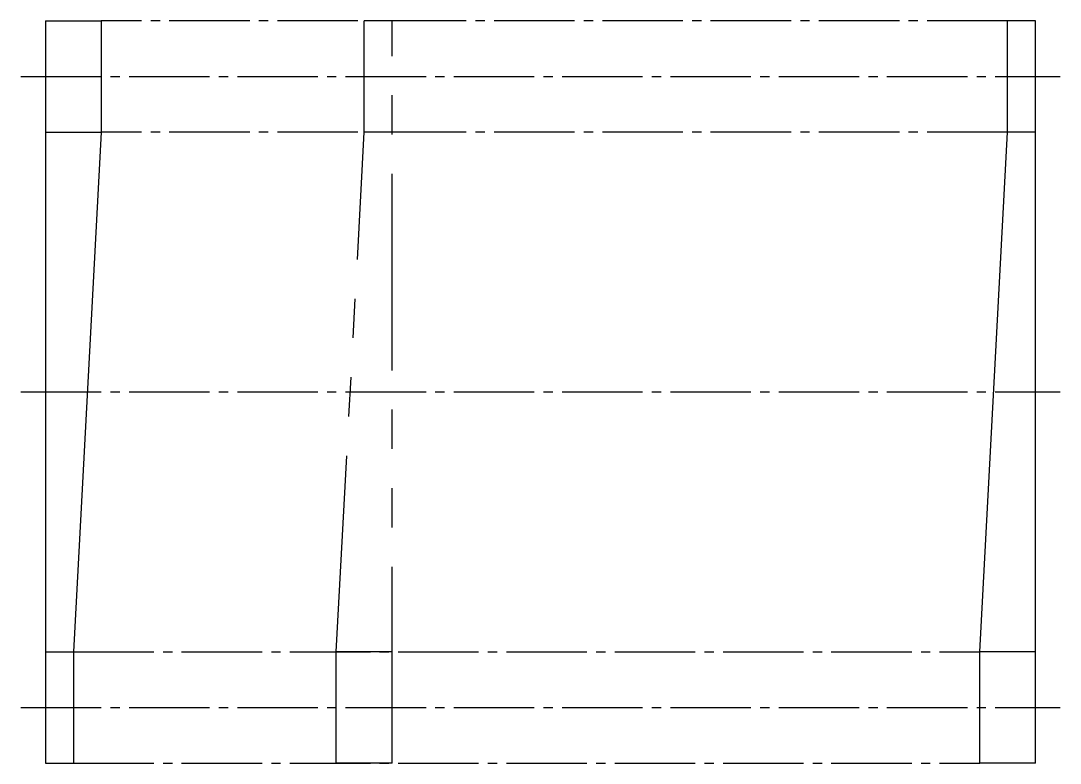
# Model space of a CAD drawing. Extents: x 10 to 172, y 10 to 126.
# Drawn here: x 130.42 to 172.42, y 95.96 to 125.96 of the extents above; entities outside this region: 2.
import ezdxf

# ---------------------------------------------------------------- set-up
doc = ezdxf.new("R2010")
doc.units = 0
doc.header["$LTSCALE"] = 0.25
doc.linetypes.add('CENTER', pattern=[17.5, 13, -1.5, 1.5, -1.5])
doc.linetypes.add('PHANTOM', pattern=[63.5, 31.75, -6.35, 6.35, -6.35, 6.35, -6.35])
doc.layers.get('0').update_dxf_attribs({"linetype": 'CONTINUOUS'})
doc.layers.add('CENTER', color=1, linetype='CENTER')

msp = doc.modelspace()

# ---------------------------------------------------------------- linework, layer by layer
for p, q in [((131.416, 125.956), (131.416, 95.956)), ((131.416, 125.956), (133.666, 125.956)), ((133.666, 125.956), (133.666, 121.456)), ((170.291, 121.456), (170.291, 125.956)), ((171.416, 125.956), (170.291, 125.956)), ((171.416, 95.956), (171.416, 125.956)), ((131.416, 121.456), (133.666, 121.456)), ((133.666, 121.456), (132.541, 100.456)), ((169.166, 100.456), (170.291, 121.456)), ((171.416, 121.456), (170.291, 121.456)), ((131.416, 118.456), (131.416, 118.456)), ((131.416, 110.956), (131.416, 110.956)), ((131.416, 100.456), (132.541, 100.456)), ((132.541, 100.456), (132.541, 95.956)), ((169.166, 95.956), (169.166, 100.456)), ((171.416, 100.456), (169.166, 100.456)), ((131.416, 95.956), (132.541, 95.956)), ((171.416, 95.956), (169.166, 95.956))]:
    msp.add_line(p, q)
at = {"color": 3, "linetype": 'CENTER'}
for p, q in [((170.291, 125.956), (133.666, 125.956)), ((170.291, 121.456), (133.666, 121.456)), ((132.541, 100.456), (169.166, 100.456)), ((132.541, 95.956), (169.166, 95.956))]:
    msp.add_line(p, q, dxfattribs=at)
at = {"color": 3, "linetype": 'PHANTOM'}
for p, q in [((144.291, 121.456), (144.291, 125.956)), ((145.416, 125.956), (144.291, 125.956)), ((145.416, 95.956), (145.416, 125.956)), ((143.166, 100.456), (144.291, 121.456)), ((145.416, 121.456), (144.291, 121.456)), ((143.166, 95.956), (143.166, 100.456)), ((145.416, 100.456), (143.166, 100.456)), ((145.416, 95.956), (143.166, 95.956))]:
    msp.add_line(p, q, dxfattribs=at)
at = {"layer": 'CENTER', "color": 1, "linetype": 'CENTER'}
for p, q in [((130.416, 123.706), (172.416, 123.706)), ((130.416, 110.956), (172.416, 110.956)), ((130.416, 98.206), (172.416, 98.206))]:
    msp.add_line(p, q, dxfattribs=at)

# ---------------------------------------------------------------- texts
for s, p in [('SWY30-40', (10, 25)), ('SWY30', (10, 10))]:
    msp.add_text(s, height=4).set_placement(p)

doc.saveas('drawing.dxf')
